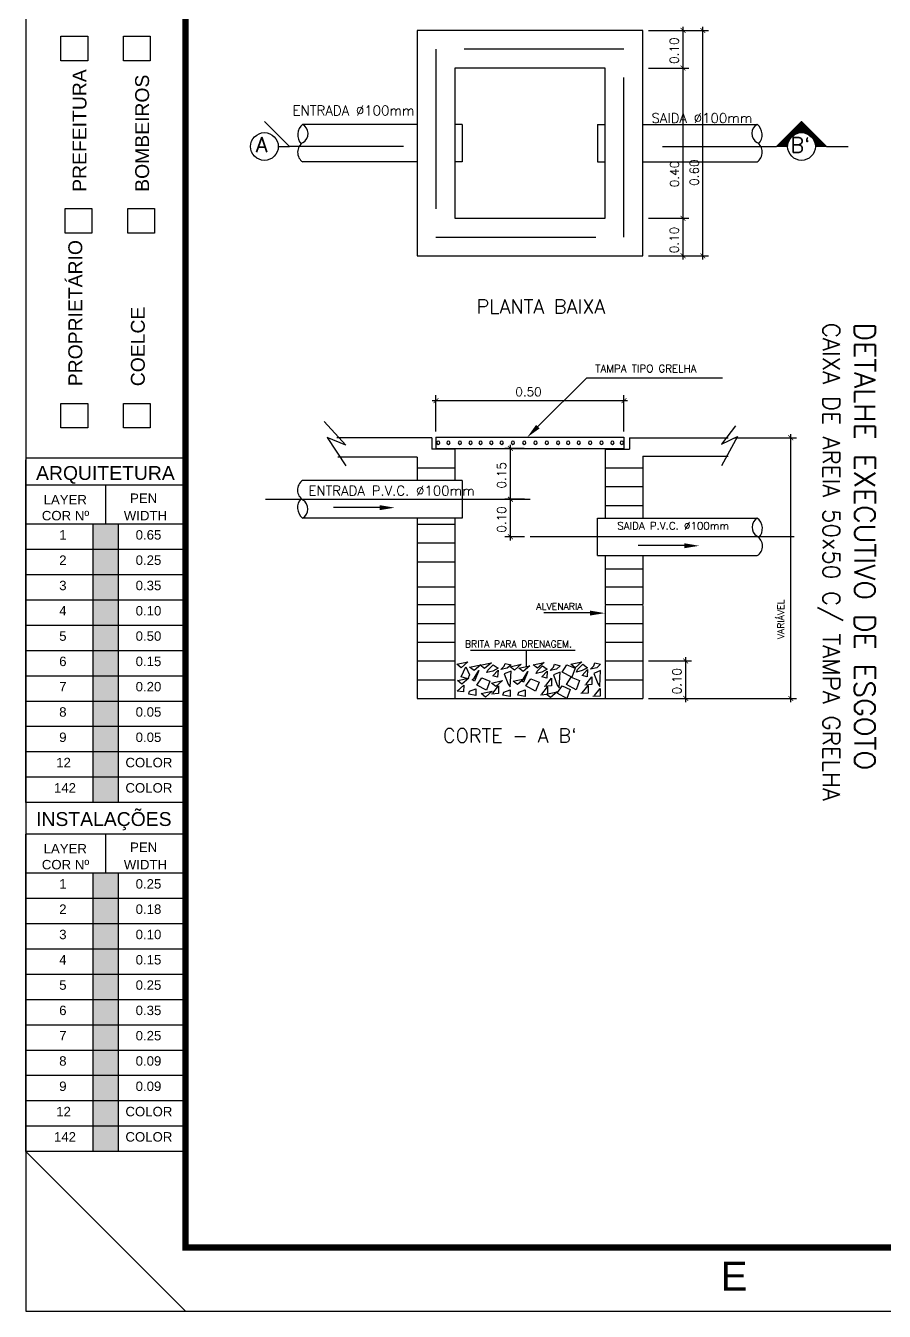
# Model space of a CAD drawing. Header units: millimetres. Extents: x 3923 to 4007, y 744 to 982.
# Drawn here: x 3923.03 to 3936.46, y 743.99 to 764.11 of the extents above; entities that cross this region are included whole.
import ezdxf
from ezdxf.enums import TextEntityAlignment as Align

# ---------------------------------------------------------------- set-up
doc = ezdxf.new("R2010")
doc.units = ezdxf.units.MM
doc.header["$LTSCALE"] = 20
doc.linetypes.add('CENTER2', pattern=[28.575, 19.05, -3.175, 3.175, -3.175])
doc.linetypes.add('HIDDEN', pattern=[0.375, 0.25, -0.125])
for name, color, linetype in [('A-LAYOUT', 7, 'Continuous'), ('DETALLHES_CAIXAS', 6, 'Continuous'), ("PRANCHA - PROJETU'S", 7, 'Continuous'), ('TXT_1', 2, 'Continuous'), ('TXT_2', 6, 'Continuous')]:
    doc.layers.add(name, color=color, linetype=linetype)
doc.styles.add('ADITIVOCAD', font='ROMANS.shx')
doc.styles.add('ARIAL', font='arial.ttf', dxfattribs={"height": 2})
doc.styles.add('ROMANS', font='romans__.ttf', dxfattribs={"height": 0.1})

# ---------------------------------------------------------------- blocks, each defined once
blk = doc.blocks.new('ADFSGASDFG')
at = {"layer": "PRANCHA - PROJETU'S"}
h = blk.add_hatch(color=1, dxfattribs=at)
h.set_gradient(color1=(255, 0, 0), color2=(255, 0, 0), tint=1)
h.paths.add_polyline_path([(278.03, 60.265), (277.634, 60.265), (277.634, 59.869), (278.03, 59.869)])
h = blk.add_hatch(color=1, dxfattribs=at)
h.set_gradient(color1=(255, 255, 0), color2=(255, 255, 0), tint=1)
h.paths.add_polyline_path([(278.03, 59.473), (278.03, 59.869), (277.634, 59.869), (277.634, 59.473)])
h = blk.add_hatch(color=1, dxfattribs=at)
h.set_gradient(color1=(0, 255, 0), color2=(0, 255, 0), tint=1)
h.paths.add_polyline_path([(278.03, 59.473), (277.634, 59.473), (277.634, 59.077), (278.03, 59.077)])
h = blk.add_hatch(color=1, dxfattribs=at)
h.set_gradient(color1=(0, 255, 255), color2=(0, 255, 255), tint=1)
h.paths.add_polyline_path([(278.03, 59.077), (277.634, 59.077), (277.634, 58.681), (278.03, 58.681)])
h = blk.add_hatch(color=1, dxfattribs=at)
h.set_gradient(color1=(0, 0, 255), color2=(0, 0, 255), tint=1)
h.paths.add_polyline_path([(278.03, 58.681), (277.634, 58.681), (277.634, 58.285), (278.03, 58.285)])
h = blk.add_hatch(color=1, dxfattribs=at)
h.set_gradient(color1=(255, 0, 255), color2=(255, 0, 255), tint=1)
h.paths.add_polyline_path([(278.03, 58.285), (277.634, 58.285), (277.634, 57.889), (278.03, 57.889)])
h = blk.add_hatch(color=1, dxfattribs=at)
h.set_gradient(color1=(255, 255, 255), tint=1)
h.paths.add_polyline_path([(278.03, 57.889), (277.634, 57.889), (277.634, 57.493), (278.03, 57.493)])
h = blk.add_hatch(color=1, dxfattribs=at)
h.set_gradient(color1=(128, 128, 128), color2=(128, 128, 128), tint=1)
h.paths.add_polyline_path([(278.03, 57.493), (277.634, 57.493), (277.634, 57.097), (278.03, 57.097)])
h = blk.add_hatch(color=1, dxfattribs=at)
h.set_gradient(color1=(192, 192, 192), color2=(192, 192, 192), tint=1)
h.paths.add_polyline_path([(278.03, 57.097), (277.634, 57.097), (277.634, 56.701), (278.03, 56.701)])
h = blk.add_hatch(color=1, dxfattribs=at)
h.set_gradient(color1=(204, 0, 0), color2=(204, 0, 0), tint=1)
h.paths.add_polyline_path([(278.03, 56.305), (278.03, 56.701), (277.634, 56.701), (277.634, 56.305)])
h = blk.add_hatch(color=1, dxfattribs=at)
h.set_gradient(color1=(0, 153, 204), color2=(0, 153, 204), tint=1)
h.paths.add_polyline_path([(278.03, 56.305), (277.634, 56.305), (277.634, 55.909), (278.03, 55.909)])
h = blk.add_hatch(color=1, dxfattribs=at)
h.set_gradient(color1=(255, 0, 0), color2=(255, 0, 0), tint=1)
h.paths.add_polyline_path([(278.03, 54.802), (277.634, 54.802), (277.634, 54.406), (278.03, 54.406)])
h = blk.add_hatch(color=1, dxfattribs=at)
h.set_gradient(color1=(255, 255, 0), color2=(255, 255, 0), tint=1)
h.paths.add_polyline_path([(278.03, 54.01), (278.03, 54.406), (277.634, 54.406), (277.634, 54.01)])
h = blk.add_hatch(color=1, dxfattribs=at)
h.set_gradient(color1=(0, 255, 0), color2=(0, 255, 0), tint=1)
h.paths.add_polyline_path([(278.03, 54.01), (277.634, 54.01), (277.634, 53.614), (278.03, 53.614)])
h = blk.add_hatch(color=1, dxfattribs=at)
h.set_gradient(color1=(0, 255, 255), color2=(0, 255, 255), tint=1)
h.paths.add_polyline_path([(278.03, 53.614), (277.634, 53.614), (277.634, 53.218), (278.03, 53.218)])
h = blk.add_hatch(color=1, dxfattribs=at)
h.set_gradient(color1=(0, 0, 255), color2=(0, 0, 255), tint=1)
h.paths.add_polyline_path([(278.03, 53.218), (277.634, 53.218), (277.634, 52.822), (278.03, 52.822)])
h = blk.add_hatch(color=1, dxfattribs=at)
h.set_gradient(color1=(255, 0, 255), color2=(255, 0, 255), tint=1)
h.paths.add_polyline_path([(278.03, 52.822), (277.634, 52.822), (277.634, 52.426), (278.03, 52.426)])
h = blk.add_hatch(color=1, dxfattribs=at)
h.set_gradient(color1=(255, 255, 255), tint=1)
h.paths.add_polyline_path([(278.03, 52.426), (277.634, 52.426), (277.634, 52.03), (278.03, 52.03)])
h = blk.add_hatch(color=1, dxfattribs=at)
h.set_gradient(color1=(128, 128, 128), color2=(128, 128, 128), tint=1)
h.paths.add_polyline_path([(278.03, 52.03), (277.634, 52.03), (277.634, 51.634), (278.03, 51.634)])
h = blk.add_hatch(color=1, dxfattribs=at)
h.set_gradient(color1=(192, 192, 192), color2=(192, 192, 192), tint=1)
h.paths.add_polyline_path([(278.03, 51.634), (277.634, 51.634), (277.634, 51.238), (278.03, 51.238)])
h = blk.add_hatch(color=1, dxfattribs=at)
h.set_gradient(color1=(204, 0, 0), color2=(204, 0, 0), tint=1)
h.paths.add_polyline_path([(278.03, 50.842), (278.03, 51.238), (277.634, 51.238), (277.634, 50.842)])
h = blk.add_hatch(color=1, dxfattribs=at)
h.set_gradient(color1=(0, 153, 204), color2=(0, 153, 204), tint=1)
h.paths.add_polyline_path([(278.03, 50.842), (277.634, 50.842), (277.634, 50.446), (278.03, 50.446)])
at = {"layer": "PRANCHA - PROJETU'S", "color": 1}
for p, q in [((276.578, 107.346), (276.578, 47.946)), ((279.078, 47.946), (276.578, 50.446)), ((276.578, 47.946), (360.678, 47.946))]:
    blk.add_line(p, q, dxfattribs=at)
at = {"layer": "PRANCHA - PROJETU'S"}
for p, q in [((279.086, 61.299), (276.578, 61.299)), ((276.578, 55.909), (276.578, 61.272)), ((279.086, 60.876), (276.578, 60.876)), ((279.086, 60.876), (276.578, 60.876)), ((277.832, 60.265), (277.832, 60.876)), ((279.086, 60.876), (279.086, 55.909)), ((279.086, 60.265), (276.578, 60.265)), ((277.634, 55.909), (277.634, 60.265)), ((278.03, 55.909), (278.03, 60.265)), ((279.086, 59.869), (276.578, 59.869)), ((279.086, 59.473), (276.578, 59.473)), ((279.086, 59.077), (276.578, 59.077)), ((279.086, 58.681), (276.578, 58.681)), ((279.086, 58.285), (276.578, 58.285)), ((279.086, 57.889), (276.578, 57.889)), ((279.086, 57.493), (276.578, 57.493)), ((279.086, 57.097), (276.578, 57.097)), ((279.086, 56.701), (276.578, 56.701)), ((279.086, 56.305), (276.578, 56.305)), ((279.086, 55.909), (276.578, 55.909)), ((279.086, 55.413), (276.578, 55.413)), ((276.578, 50.446), (276.578, 55.413)), ((277.832, 54.802), (277.832, 55.413)), ((279.086, 55.413), (279.086, 50.446)), ((279.086, 54.802), (276.578, 54.802)), ((277.634, 50.446), (277.634, 54.802)), ((278.03, 50.446), (278.03, 54.802)), ((279.086, 54.406), (276.578, 54.406)), ((279.086, 54.01), (276.578, 54.01)), ((279.086, 53.614), (276.578, 53.614)), ((279.086, 53.218), (276.578, 53.218)), ((279.086, 52.822), (276.578, 52.822)), ((279.086, 52.426), (276.578, 52.426)), ((279.086, 52.03), (276.578, 52.03)), ((279.086, 51.634), (276.578, 51.634)), ((279.086, 51.238), (276.578, 51.238)), ((279.086, 50.842), (276.578, 50.842)), ((279.086, 50.446), (276.578, 50.446))]:
    blk.add_line(p, q, dxfattribs=at)
at = {"layer": "PRANCHA - PROJETU'S", "color": 4, "const_width": 0.1}
blk.add_lwpolyline([(279.078, 106.346), (359.678, 106.346), (359.678, 48.946), (279.078, 48.946)], close=True, dxfattribs=at)
at = {"layer": "PRANCHA - PROJETU'S"}
for points in [[(277.13, 67.904), (277.548, 67.904), (277.548, 67.518), (277.13, 67.518)], [(278.109, 67.904), (278.526, 67.904), (278.526, 67.518), (278.109, 67.518)], [(277.197, 65.206), (277.615, 65.206), (277.615, 64.821), (277.197, 64.821)], [(278.176, 65.206), (278.594, 65.206), (278.594, 64.821), (278.176, 64.821)], [(277.13, 62.158), (277.548, 62.158), (277.548, 61.773), (277.13, 61.773)], [(278.109, 62.158), (278.526, 62.158), (278.526, 61.773), (278.109, 61.773)]]:
    blk.add_lwpolyline(points, close=True, dxfattribs=at)
at = {"layer": "PRANCHA - PROJETU'S", "color": 2, "style": 'ARIAL'}
for s, height, p in [('PREFEITURA', 0.2168, (277.312, 65.469)), ('BOMBEIROS', 0.2168, (278.291, 65.469)), ('PROPRIETÁRIO', 0.21676, (277.245, 62.426)), ('COELCE', 0.2168, (278.224, 62.426))]:
    blk.add_text(s, height=height, rotation=90, dxfattribs=at).set_placement(p, align=Align.TOP_LEFT)
for s, p in [('ARQUITETURA', (276.74, 61.176)), ('INSTALAÇÕES', (276.74, 55.759))]:
    blk.add_text(s, height=0.21676, dxfattribs=at).set_placement(p, align=Align.TOP_LEFT)
at = {"layer": "PRANCHA - PROJETU'S", "style": 'ARIAL'}
for s, height, p in [('LAYER', 0.1479, (276.858, 60.724)), ('PEN', 0.1479, (278.211, 60.747)), ('COR Nº', 0.1479, (276.83, 60.474)), ('WIDTH', 0.1479, (278.113, 60.474)), ('1', 0.148, (277.102, 60.173)), ('0.65', 0.1479, (278.298, 60.173)), ('2', 0.148, (277.102, 59.777)), ('0.25', 0.1479, (278.298, 59.777)), ('3', 0.148, (277.102, 59.381)), ('0.35', 0.1479, (278.298, 59.381)), ('4', 0.148, (277.102, 58.985)), ('0.10', 0.1479, (278.298, 58.985)), ('5', 0.148, (277.102, 58.589)), ('0.50', 0.1479, (278.298, 58.589)), ('6', 0.148, (277.102, 58.193)), ('0.15', 0.1479, (278.298, 58.193)), ('7', 0.148, (277.102, 57.797)), ('0.20', 0.1479, (278.298, 57.797)), ('8', 0.148, (277.102, 57.401)), ('0.05', 0.1479, (278.298, 57.401)), ('9', 0.148, (277.102, 57.005)), ('0.05', 0.1479, (278.298, 57.005)), ('12', 0.1479, (277.055, 56.609)), ('COLOR', 0.1479, (278.138, 56.609)), ('142', 0.1479, (277.02, 56.213)), ('COLOR', 0.1479, (278.138, 56.213)), ('LAYER', 0.1479, (276.858, 55.261)), ('PEN', 0.1479, (278.211, 55.284)), ('COR Nº', 0.1479, (276.83, 55.011)), ('WIDTH', 0.1479, (278.113, 55.011)), ('1', 0.148, (277.102, 54.71)), ('0.25', 0.1479, (278.298, 54.71)), ('2', 0.148, (277.102, 54.314)), ('0.18', 0.1479, (278.298, 54.314)), ('3', 0.148, (277.102, 53.918)), ('0.10', 0.1479, (278.298, 53.918)), ('4', 0.148, (277.102, 53.522)), ('0.15', 0.1479, (278.298, 53.522)), ('5', 0.148, (277.102, 53.126)), ('0.25', 0.1479, (278.298, 53.126)), ('6', 0.148, (277.102, 52.73)), ('0.35', 0.1479, (278.298, 52.73)), ('7', 0.148, (277.102, 52.334)), ('0.25', 0.1479, (278.298, 52.334)), ('8', 0.148, (277.102, 51.938)), ('0.09', 0.1479, (278.298, 51.938)), ('9', 0.148, (277.102, 51.542)), ('0.09', 0.1479, (278.298, 51.542)), ('12', 0.1479, (277.055, 51.146)), ('COLOR', 0.1479, (278.138, 51.146)), ('142', 0.1479, (277.02, 50.75)), ('COLOR', 0.1479, (278.138, 50.75))]:
    blk.add_text(s, height=height, dxfattribs=at).set_placement(p, align=Align.TOP_LEFT)
at = {"layer": "PRANCHA - PROJETU'S", "color": 50, "linetype": 'Continuous', "style": 'ARIAL'}
blk.add_text('E', height=0.45, dxfattribs=at).set_placement((287.661, 48.496), align=Align.MIDDLE)
blk = doc.blocks.new('*X858')
at = {"color": 0}
for p, q in [((101.59, 65.457), (101.923, 65.79)), ((101.608, 65.457), (101.932, 65.781)), ((101.626, 65.457), (101.941, 65.772)), ((101.643, 65.457), (101.95, 65.763)), ((101.661, 65.457), (101.958, 65.755)), ((101.878, 65.636), (101.822, 65.692)), ((101.892, 65.639), (101.831, 65.701)), ((101.908, 65.641), (101.84, 65.709)), ((101.847, 65.626), (101.967, 65.746)), ((101.925, 65.641), (101.848, 65.718)), ((101.944, 65.64), (101.857, 65.727)), ((101.966, 65.636), (101.866, 65.736)), ((101.874, 65.635), (101.976, 65.737)), ((101.993, 65.627), (101.875, 65.745)), ((102.035, 65.602), (101.884, 65.754)), ((102.198, 65.457), (101.893, 65.762)), ((101.897, 65.64), (101.985, 65.728)), ((102.216, 65.457), (101.901, 65.771)), ((102.233, 65.457), (101.91, 65.78)), ((101.916, 65.641), (101.994, 65.719)), ((102.251, 65.457), (101.919, 65.789)), ((101.933, 65.641), (102.003, 65.71)), ((101.949, 65.639), (102.011, 65.702)), ((101.964, 65.636), (102.02, 65.693)), ((101.721, 65.457), (101.654, 65.524)), ((101.737, 65.458), (101.663, 65.533)), ((101.738, 65.475), (101.672, 65.541)), ((101.679, 65.457), (101.753, 65.531)), ((101.74, 65.49), (101.68, 65.55)), ((101.744, 65.505), (101.689, 65.559)), ((101.748, 65.518), (101.698, 65.568)), ((101.753, 65.531), (101.707, 65.577)), ((101.759, 65.543), (101.716, 65.586)), ((101.765, 65.554), (101.725, 65.594)), ((101.772, 65.565), (101.733, 65.603)), ((101.78, 65.575), (101.742, 65.612)), ((101.788, 65.584), (101.751, 65.621)), ((101.797, 65.593), (101.76, 65.63)), ((101.807, 65.601), (101.769, 65.639)), ((101.817, 65.609), (101.778, 65.648)), ((101.827, 65.615), (101.787, 65.656)), ((101.839, 65.622), (101.795, 65.665)), ((101.851, 65.627), (101.804, 65.674)), ((101.864, 65.632), (101.813, 65.683)), ((101.978, 65.633), (102.029, 65.684)), ((101.991, 65.628), (102.038, 65.675)), ((102.003, 65.622), (102.047, 65.666)), ((102.015, 65.616), (102.056, 65.657)), ((102.025, 65.609), (102.065, 65.649)), ((102.036, 65.602), (102.073, 65.64)), ((102.045, 65.594), (102.082, 65.631)), ((102.054, 65.585), (102.091, 65.622)), ((102.062, 65.576), (102.1, 65.613)), ((102.18, 65.457), (102.067, 65.571)), ((102.07, 65.566), (102.109, 65.604)), ((102.077, 65.555), (102.118, 65.595)), ((102.084, 65.544), (102.126, 65.587)), ((102.09, 65.532), (102.135, 65.578)), ((102.163, 65.457), (102.092, 65.528)), ((102.095, 65.52), (102.144, 65.569)), ((102.099, 65.506), (102.153, 65.56)), ((102.102, 65.492), (102.162, 65.551)), ((102.105, 65.477), (102.171, 65.542)), ((102.106, 65.46), (102.179, 65.534)), ((102.121, 65.457), (102.188, 65.525)), ((101.597, 65.457), (101.592, 65.462)), ((101.615, 65.457), (101.601, 65.471)), ((101.632, 65.457), (101.61, 65.48)), ((101.65, 65.457), (101.619, 65.488)), ((101.668, 65.457), (101.627, 65.497)), ((101.685, 65.457), (101.636, 65.506)), ((101.703, 65.457), (101.645, 65.515)), ((101.696, 65.457), (101.744, 65.504)), ((101.714, 65.457), (101.739, 65.482)), ((101.732, 65.457), (101.737, 65.463)), ((102.145, 65.457), (102.1, 65.502)), ((102.127, 65.457), (102.104, 65.48)), ((102.109, 65.457), (102.106, 65.461)), ((102.138, 65.457), (102.197, 65.516)), ((102.156, 65.457), (102.206, 65.507)), ((102.174, 65.457), (102.215, 65.498)), ((102.191, 65.457), (102.224, 65.489)), ((102.209, 65.457), (102.232, 65.481)), ((102.227, 65.457), (102.241, 65.472)), ((102.244, 65.457), (102.25, 65.463))]:
    blk.add_line(p, q, dxfattribs=at)

msp = doc.modelspace()

# ---------------------------------------------------------------- linework, layer by layer
at = {"layer": 'A-LAYOUT', "linetype": 'ByBlock'}
for p, q in [((3933.313, 763.388), (3933.313, 764.094)), ((3933.623, 760.448), (3933.623, 764.094)), ((3932.771, 764.035), (3933.711, 764.035)), ((3932.771, 764.035), (3933.402, 764.035)), ((3933.313, 761.036), (3933.313, 763.506)), ((3932.771, 763.447), (3933.402, 763.447)), ((3932.771, 763.447), (3933.402, 763.447)), ((3932.771, 761.095), (3933.402, 761.095)), ((3932.771, 761.095), (3933.402, 761.095)), ((3933.313, 760.448), (3933.313, 761.153)), ((3932.771, 760.506), (3933.711, 760.506)), ((3932.771, 760.506), (3933.402, 760.506)), ((3929.448, 757.757), (3929.448, 758.328)), ((3932.389, 757.757), (3932.389, 758.328)), ((3929.389, 758.24), (3932.447, 758.24)), ((3934.108, 757.659), (3935.087, 757.659)), ((3934.998, 753.519), (3934.998, 757.717)), ((3930.83, 757.493), (3930.524, 757.493)), ((3930.613, 756.638), (3930.613, 757.551)), ((3930.833, 756.697), (3930.524, 756.697)), ((3930.833, 756.697), (3930.524, 756.697)), ((3930.613, 756.05), (3930.613, 756.755)), ((3930.833, 756.108), (3930.524, 756.108)), ((3933.355, 753.519), (3933.355, 754.224)), ((3932.771, 754.166), (3933.444, 754.166)), ((3932.771, 753.577), (3935.087, 753.577)), ((3932.771, 753.577), (3933.444, 753.577))]:
    msp.add_line(p, q, dxfattribs=at)
at = {"layer": 'A-LAYOUT', "linetype": 'HIDDEN', "ltscale": 0.5}
for p, q in [((3932.389, 763.741), (3929.448, 763.741)), ((3929.448, 763.741), (3929.448, 760.8)), ((3932.389, 760.8), (3932.389, 763.741)), ((3929.448, 760.8), (3932.389, 760.8))]:
    msp.add_line(p, q, dxfattribs=at)
at = {"layer": 'A-LAYOUT'}
for p, q in [((3929.154, 762.565), (3927.364, 762.565)), ((3929.859, 762.565), (3929.742, 762.565)), ((3929.859, 762.565), (3929.859, 761.977)), ((3931.977, 762.565), (3931.977, 761.977)), ((3931.977, 762.565), (3932.094, 762.565)), ((3932.683, 762.565), (3934.472, 762.565)), ((3929.154, 761.977), (3927.364, 761.977)), ((3929.859, 761.977), (3929.742, 761.977)), ((3931.977, 761.977), (3932.094, 761.977)), ((3932.683, 761.977), (3934.472, 761.977)), ((3931.041, 757.833), (3931.806, 758.597)), ((3931.806, 758.597), (3933.93, 758.597)), ((3927.696, 757.916), (3928.036, 757.543)), ((3934.134, 757.848), (3933.913, 757.56)), ((3927.747, 757.662), (3928.036, 757.221)), ((3928.036, 757.543), (3927.747, 757.662)), ((3929.448, 757.669), (3932.389, 757.669)), ((3929.448, 757.669), (3929.448, 757.493)), ((3932.389, 757.669), (3932.389, 757.493)), ((3934.168, 757.679), (3933.913, 757.221)), ((3933.913, 757.56), (3934.168, 757.679)), ((3929.448, 757.493), (3932.389, 757.493)), ((3929.859, 756.991), (3927.362, 756.991)), ((3929.859, 756.991), (3929.859, 756.402)), ((3928.567, 756.565), (3927.846, 756.566)), ((3929.859, 756.402), (3927.362, 756.402)), ((3931.977, 756.402), (3934.475, 756.402)), ((3931.977, 755.814), (3931.977, 756.402)), ((3933.331, 755.973), (3932.611, 755.971)), ((3931.977, 755.814), (3934.475, 755.814)), ((3931.856, 754.919), (3931.136, 754.917)), ((3929.987, 754.332), (3931.627, 754.332)), ((3930.86, 754.332), (3930.86, 754.084)), ((3929.772, 754.113), (3929.945, 754.15)), ((3929.84, 754.06), (3929.772, 754.113)), ((3929.945, 754.15), (3929.84, 754.06)), ((3929.84, 753.917), (3929.915, 754.075)), ((3929.915, 754.075), (3929.975, 753.947)), ((3929.975, 754.068), (3930.148, 754.105)), ((3930.043, 754.015), (3929.975, 754.068)), ((3930.148, 754.105), (3930.043, 754.015)), ((3930.141, 754.098), (3930.314, 754.135)), ((3930.209, 754.045), (3930.141, 754.098)), ((3930.314, 754.135), (3930.209, 754.045)), ((3930.246, 753.985), (3930.261, 754.022)), ((3930.261, 754.022), (3930.344, 754.105)), ((3930.42, 754.053), (3930.337, 754.007)), ((3930.337, 753.932), (3930.42, 754.022)), ((3930.344, 754.105), (3930.42, 754.053)), ((3930.42, 754.022), (3930.412, 753.91)), ((3930.465, 754.03), (3930.517, 754.083)), ((3930.563, 754.053), (3930.465, 754.03)), ((3930.517, 754.083), (3930.533, 754.128)), ((3930.533, 754.128), (3930.623, 754.105)), ((3930.623, 754.105), (3930.563, 754.053)), ((3930.608, 754.075), (3930.781, 754.113)), ((3930.676, 754.022), (3930.608, 754.075)), ((3930.781, 754.113), (3930.676, 754.022)), ((3930.743, 754.053), (3930.917, 754.09)), ((3930.811, 754), (3930.743, 754.053)), ((3930.917, 754.09), (3930.811, 754)), ((3930.969, 754.105), (3931.143, 754.143)), ((3931.037, 754.053), (3930.969, 754.105)), ((3931.03, 754.007), (3931.112, 754.09)), ((3931.143, 754.143), (3931.037, 754.053)), ((3931.188, 754.037), (3931.105, 753.992)), ((3931.112, 754.09), (3931.188, 754.037)), ((3931.233, 754.015), (3931.286, 754.068)), ((3931.331, 754.037), (3931.233, 754.015)), ((3931.286, 754.068), (3931.301, 754.113)), ((3931.301, 754.113), (3931.391, 754.09)), ((3931.391, 754.09), (3931.331, 754.037)), ((3931.421, 753.992), (3931.496, 754.105)), ((3931.496, 754.105), (3931.625, 754.053)), ((3931.557, 754.113), (3931.73, 754.15)), ((3931.625, 754.06), (3931.557, 754.113)), ((3931.625, 754.053), (3931.572, 753.91)), ((3931.73, 754.15), (3931.625, 754.06)), ((3931.647, 753.992), (3931.662, 754.03)), ((3931.662, 754.03), (3931.745, 754.113)), ((3931.82, 754.06), (3931.737, 754.015)), ((3931.737, 753.94), (3931.82, 754.03)), ((3931.745, 754.113), (3931.82, 754.06)), ((3931.82, 754.03), (3931.813, 753.917)), ((3931.865, 754.037), (3931.918, 754.09)), ((3931.963, 754.06), (3931.865, 754.037)), ((3931.918, 754.09), (3931.933, 754.135)), ((3931.933, 754.135), (3932.024, 754.113)), ((3932.024, 754.113), (3931.963, 754.06)), ((3929.787, 753.857), (3929.96, 753.894)), ((3929.855, 753.804), (3929.787, 753.857)), ((3929.945, 753.887), (3929.84, 753.917)), ((3929.96, 753.894), (3929.855, 753.804)), ((3929.975, 753.947), (3929.945, 753.887)), ((3930.013, 753.872), (3930.043, 753.894)), ((3930.051, 753.849), (3930.013, 753.872)), ((3930.043, 753.894), (3930.118, 754.015)), ((3930.118, 754.015), (3930.051, 753.849)), ((3930.088, 753.789), (3930.164, 753.902)), ((3930.164, 753.902), (3930.292, 753.849)), ((3930.292, 753.849), (3930.239, 753.706)), ((3930.337, 754.007), (3930.246, 753.985)), ((3930.314, 753.819), (3930.487, 753.857)), ((3930.382, 753.767), (3930.314, 753.819)), ((3930.412, 753.91), (3930.337, 753.932)), ((3930.487, 753.857), (3930.382, 753.767)), ((3930.623, 754.007), (3930.517, 753.962)), ((3930.517, 753.962), (3930.578, 753.804)), ((3930.608, 753.759), (3930.623, 754.007)), ((3930.653, 753.849), (3930.826, 753.887)), ((3930.721, 753.797), (3930.653, 753.849)), ((3930.826, 753.887), (3930.721, 753.797)), ((3930.781, 753.857), (3930.811, 753.879)), ((3930.819, 753.834), (3930.781, 753.857)), ((3930.811, 753.879), (3930.886, 754)), ((3930.886, 754), (3930.819, 753.834)), ((3930.856, 753.774), (3930.932, 753.887)), ((3930.932, 753.887), (3931.06, 753.834)), ((3931.06, 753.834), (3931.007, 753.691)), ((3931.015, 753.97), (3931.03, 754.007)), ((3931.105, 753.992), (3931.015, 753.97)), ((3931.105, 753.917), (3931.188, 754.007)), ((3931.18, 753.894), (3931.105, 753.917)), ((3931.165, 753.782), (3931.255, 753.894)), ((3931.188, 754.007), (3931.18, 753.894)), ((3931.255, 753.894), (3931.255, 753.774)), ((3931.391, 753.992), (3931.286, 753.947)), ((3931.286, 753.947), (3931.346, 753.789)), ((3931.376, 753.744), (3931.391, 753.992)), ((3931.572, 753.91), (3931.421, 753.992)), ((3931.489, 753.797), (3931.564, 753.91)), ((3931.564, 753.91), (3931.692, 753.857)), ((3931.692, 753.857), (3931.64, 753.714)), ((3931.737, 754.015), (3931.647, 753.992)), ((3931.813, 753.917), (3931.737, 753.94)), ((3931.798, 753.804), (3931.888, 753.917)), ((3931.888, 753.917), (3931.888, 753.797)), ((3932.024, 754.015), (3931.918, 753.97)), ((3931.918, 753.97), (3931.978, 753.812)), ((3932.009, 753.767), (3932.024, 754.015)), ((3929.779, 753.691), (3929.885, 753.789)), ((3929.877, 753.684), (3929.779, 753.691)), ((3929.885, 753.789), (3929.877, 753.684)), ((3929.96, 753.646), (3929.975, 753.691)), ((3930.073, 753.624), (3929.96, 753.646)), ((3929.975, 753.691), (3930.073, 753.729)), ((3930.073, 753.729), (3930.073, 753.624)), ((3930.239, 753.706), (3930.088, 753.789)), ((3930.156, 753.654), (3930.329, 753.691)), ((3930.224, 753.601), (3930.156, 753.654)), ((3930.329, 753.691), (3930.224, 753.601)), ((3930.427, 753.654), (3930.314, 753.646)), ((3930.337, 753.661), (3930.427, 753.774)), ((3930.427, 753.774), (3930.427, 753.654)), ((3930.495, 753.631), (3930.51, 753.676)), ((3930.608, 753.608), (3930.495, 753.631)), ((3930.51, 753.676), (3930.608, 753.714)), ((3930.578, 753.804), (3930.608, 753.759)), ((3930.608, 753.714), (3930.608, 753.608)), ((3930.728, 753.631), (3930.743, 753.676)), ((3930.841, 753.608), (3930.728, 753.631)), ((3930.743, 753.676), (3930.841, 753.714)), ((3930.841, 753.714), (3930.841, 753.608)), ((3931.007, 753.691), (3930.856, 753.774)), ((3931.195, 753.639), (3931.082, 753.631)), ((3931.105, 753.646), (3931.195, 753.759)), ((3931.255, 753.774), (3931.143, 753.767)), ((3931.173, 753.646), (3931.346, 753.684)), ((3931.24, 753.593), (3931.173, 753.646)), ((3931.195, 753.759), (3931.195, 753.639)), ((3931.346, 753.684), (3931.24, 753.593)), ((3931.346, 753.789), (3931.376, 753.744)), ((3931.346, 753.661), (3931.421, 753.774)), ((3931.496, 753.578), (3931.346, 753.661)), ((3931.421, 753.774), (3931.549, 753.721)), ((3931.64, 753.714), (3931.489, 753.797)), ((3931.549, 753.721), (3931.496, 753.578)), ((3931.828, 753.661), (3931.715, 753.654)), ((3931.737, 753.669), (3931.828, 753.782)), ((3931.888, 753.797), (3931.775, 753.789)), ((3931.828, 753.782), (3931.828, 753.661)), ((3932.016, 753.616), (3931.903, 753.608)), ((3931.926, 753.624), (3932.016, 753.736)), ((3931.978, 753.812), (3932.009, 753.767)), ((3932.016, 753.736), (3932.016, 753.616)), ((3929.742, 753.577), (3932.094, 753.577))]:
    msp.add_line(p, q, dxfattribs=at)
at = {"layer": 'A-LAYOUT', "linetype": 'CENTER2'}
for p, q in [((3926.783, 756.697), (3930.922, 756.697)), ((3935.053, 756.108), (3930.922, 756.108))]:
    msp.add_line(p, q, dxfattribs=at)
at = {"layer": 'A-LAYOUT', "linetype": 'ByBlock', "const_width": 0.0115}
for points in [[(3933.352, 763.997), (3933.275, 764.074)], [(3933.661, 763.997), (3933.585, 764.074)], [(3933.275, 763.486), (3933.352, 763.409)], [(3933.352, 763.409), (3933.275, 763.486)], [(3933.352, 761.056), (3933.275, 761.133)], [(3933.275, 761.133), (3933.352, 761.056)], [(3933.275, 760.545), (3933.352, 760.468)], [(3933.585, 760.545), (3933.661, 760.468)], [(3929.486, 758.278), (3929.409, 758.202)], [(3932.35, 758.202), (3932.427, 758.278)], [(3935.037, 757.62), (3934.96, 757.697)], [(3930.651, 757.454), (3930.574, 757.531)], [(3930.574, 756.735), (3930.651, 756.658)], [(3930.651, 756.658), (3930.574, 756.735)], [(3930.574, 756.147), (3930.651, 756.07)], [(3933.394, 754.127), (3933.317, 754.204)], [(3933.317, 753.616), (3933.394, 753.539)], [(3934.96, 753.616), (3935.037, 753.539)]]:
    msp.add_lwpolyline(points, dxfattribs=at)
at = {"layer": 'A-LAYOUT'}
for centre, radius, start, end in [((3927.493, 762.401), 0.209, 128.1461, 222.7189), ((3927.28, 762.422), 0.166, 302.166, 59.5336), ((3934.556, 762.422), 0.166, 120.4664, 237.834), ((3934.343, 762.401), 0.209, 317.2811, 51.8539), ((3927.465, 762.128), 0.182, 122.166, 236.2528), ((3934.371, 762.128), 0.182, 303.7472, 57.834), ((3929.484, 757.581), 0.0265, 0, 180), ((3929.484, 757.581), 0.0265, 180, 0), ((3929.643, 757.581), 0.0265, 0, 180), ((3929.643, 757.581), 0.0265, 180, 0), ((3929.823, 757.581), 0.0265, 0, 180), ((3929.823, 757.581), 0.0265, 180, 0), ((3929.989, 757.581), 0.0265, 0, 180), ((3929.989, 757.581), 0.0265, 180, 0), ((3930.146, 757.581), 0.0265, 0, 180), ((3930.146, 757.581), 0.0265, 180, 0), ((3930.314, 757.581), 0.0265, 0, 180), ((3930.314, 757.581), 0.0265, 180, 0), ((3930.476, 757.581), 0.0265, 0, 180), ((3930.476, 757.581), 0.0265, 180, 0), ((3930.652, 757.581), 0.0265, 0, 180), ((3930.652, 757.581), 0.0265, 180, 0), ((3930.829, 757.581), 0.0265, 0, 180), ((3930.829, 757.581), 0.0265, 180, 0), ((3931.005, 757.581), 0.0265, 0, 180), ((3931.005, 757.581), 0.0265, 180, 0), ((3931.182, 757.581), 0.0265, 0, 180), ((3931.182, 757.581), 0.0265, 180, 0), ((3931.358, 757.581), 0.0265, 0, 180), ((3931.358, 757.581), 0.0265, 180, 0), ((3931.516, 757.581), 0.0265, 0, 180), ((3931.516, 757.581), 0.0265, 180, 0), ((3931.682, 757.581), 0.0265, 0, 180), ((3931.682, 757.581), 0.0265, 180, 0), ((3931.86, 757.581), 0.0265, 0, 180), ((3931.86, 757.581), 0.0265, 180, 0), ((3932.038, 757.581), 0.0265, 0, 180), ((3932.038, 757.581), 0.0265, 180, 0), ((3932.209, 757.581), 0.0265, 0, 180), ((3932.209, 757.581), 0.0265, 180, 0), ((3932.356, 757.581), 0.0265, 0, 180), ((3932.356, 757.581), 0.0265, 180, 0), ((3927.463, 756.84), 0.182, 123.7472, 237.834), ((3927.491, 756.567), 0.209, 137.2811, 231.8539), ((3927.278, 756.545), 0.166, 300.4664, 57.834), ((3934.559, 756.259), 0.166, 120.4664, 237.834), ((3934.346, 756.238), 0.209, 317.2811, 51.8539), ((3934.374, 755.965), 0.182, 303.7472, 57.834)]:
    msp.add_arc(centre, radius, start, end, dxfattribs=at)
for points in [[(3931.069, 757.805), (3931.014, 757.861), (3930.875, 757.667)], [(3928.567, 756.604), (3928.567, 756.526), (3928.802, 756.565)], [(3933.331, 756.008), (3933.331, 755.93), (3933.566, 755.968)], [(3931.856, 754.954), (3931.856, 754.876), (3932.091, 754.914)]]:
    msp.add_solid(points, dxfattribs=at)
at = {"layer": 'DETALLHES_CAIXAS'}
for p, q in [((3929.154, 764.035), (3929.154, 760.506)), ((3932.683, 764.035), (3929.154, 764.035)), ((3932.683, 760.506), (3932.683, 764.035)), ((3932.094, 763.447), (3929.742, 763.447)), ((3929.742, 763.447), (3929.742, 761.095)), ((3932.094, 761.095), (3932.094, 763.447)), ((3929.742, 761.095), (3932.094, 761.095)), ((3929.154, 760.506), (3932.683, 760.506)), ((3929.384, 757.659), (3927.898, 757.659)), ((3929.384, 757.659), (3929.384, 757.483)), ((3932.477, 757.659), (3934.02, 757.659)), ((3932.477, 757.659), (3932.477, 757.483)), ((3929.742, 757.483), (3929.384, 757.483)), ((3929.742, 757.483), (3929.742, 756.991)), ((3932.094, 757.483), (3932.094, 756.402)), ((3932.094, 757.483), (3932.477, 757.483)), ((3929.154, 757.355), (3927.91, 757.355)), ((3929.154, 757.355), (3929.154, 756.991)), ((3932.683, 757.37), (3932.683, 756.402)), ((3932.683, 757.37), (3934.02, 757.37)), ((3929.154, 757.189), (3929.742, 757.189)), ((3932.094, 757.189), (3932.683, 757.189)), ((3932.094, 756.895), (3932.683, 756.895)), ((3932.094, 756.601), (3932.683, 756.601)), ((3929.154, 756.402), (3929.154, 755.048)), ((3929.154, 756.307), (3929.742, 756.307)), ((3929.742, 756.402), (3929.742, 755.048)), ((3929.154, 756.013), (3929.742, 756.013)), ((3929.154, 755.718), (3929.742, 755.718)), ((3932.094, 755.814), (3932.094, 755.048)), ((3932.683, 755.814), (3932.683, 755.048)), ((3932.094, 755.606), (3932.683, 755.606)), ((3929.154, 755.327), (3929.742, 755.327)), ((3932.094, 755.327), (3932.683, 755.327)), ((3929.154, 755.048), (3929.154, 753.577)), ((3929.154, 755.048), (3929.742, 755.048)), ((3929.742, 755.048), (3929.742, 753.577)), ((3932.094, 755.048), (3932.683, 755.048)), ((3932.094, 755.033), (3932.094, 753.577)), ((3932.683, 755.033), (3932.683, 753.577)), ((3929.154, 754.754), (3929.742, 754.754)), ((3932.094, 754.754), (3932.683, 754.754)), ((3929.154, 754.46), (3929.742, 754.46)), ((3932.094, 754.46), (3932.683, 754.46)), ((3929.154, 754.166), (3929.742, 754.166)), ((3932.094, 754.166), (3932.683, 754.166)), ((3929.154, 753.872), (3929.742, 753.872)), ((3932.094, 753.872), (3932.683, 753.872)), ((3929.154, 753.577), (3929.742, 753.577)), ((3932.094, 753.577), (3932.683, 753.577))]:
    msp.add_line(p, q, dxfattribs=at)
at = {"layer": 'TXT_1'}
for p, q in [((3926.764, 762.611), (3927.157, 762.218)), ((3935.167, 762.611), (3934.774, 762.218)), ((3935.56, 762.218), (3935.167, 762.611)), ((3926.98, 762.218), (3927.157, 762.218)), ((3934.95, 762.218), (3934.774, 762.218)), ((3935.56, 762.218), (3935.384, 762.218))]:
    msp.add_line(p, q, dxfattribs=at)
for centre in [(3926.764, 762.218), (3935.167, 762.218)]:
    msp.add_circle(centre, 0.217, dxfattribs=at)
at = {"layer": 'TXT_2', "linetype": 'CENTER2'}
for p, q in [((3928.941, 762.218), (3927.157, 762.218)), ((3932.99, 762.218), (3934.774, 762.218)), ((3935.56, 762.218), (3935.895, 762.218))]:
    msp.add_line(p, q, dxfattribs=at)

# ---------------------------------------------------------------- block references
at = {"layer": "PRANCHA - PROJETU'S", "color": 1}
msp.add_blockref('ADFSGASDFG', (3646.451, 696.04), dxfattribs=at)
at = {"layer": 'TXT_1', "xscale": -1.176362552986596, "yscale": 1.176362552987934, "zscale": 1.176362552987666}
msp.add_blockref('*X858', (4055.064, 685.217), dxfattribs=at)

# ---------------------------------------------------------------- texts
at = {"layer": 'A-LAYOUT', "style": 'ROMANS'}
for s, height, p in [('0.10', 0.1376, (3933.245, 763.512)), ('0.40', 0.1376, (3933.249, 761.581)), ('0.60', 0.1376, (3933.558, 761.603)), ('0.10', 0.1376, (3933.245, 760.548)), ('0.15', 0.1376, (3930.544, 756.865)), ('0.10', 0.1376, (3930.544, 756.173)), ('VARIÁVEL', 0.1059, (3934.895, 754.506)), ('0.10', 0.1376, (3933.287, 753.642))]:
    msp.add_text(s, height=height, rotation=90, dxfattribs=at).set_placement(p)
for s, height, p in [('ENTRADA %%C100mm', 0.15293, (3927.205, 762.781)), ('SAIDA %%C100mm', 0.15293, (3932.819, 762.663)), ('TAMPA TIPO GRELHA ', 0.11764, (3931.941, 758.742)), ('ENTRADA P.V.C. %%C100mm', 0.15293, (3927.452, 756.83)), ('SAIDA P.V.C. %%C100mm', 0.11764, (3932.285, 756.28)), ('ALVENARIA', 0.1059, (3931.018, 755.019)), ('BRITA PARA DRENAGEM.', 0.10587, (3929.902, 754.431))]:
    msp.add_text(s, height=height, dxfattribs=at).set_placement(p, align=Align.MIDDLE_LEFT)
msp.add_text('0.50', height=0.1376, dxfattribs=at).set_placement((3930.689, 758.309))
at = {"layer": 'TXT_1', "style": 'ADITIVOCAD'}
for s, height, p in [('A', 0.235, (3926.723, 762.247)), ('B`', 0.2353, (3935.152, 762.241)), ('PLANTA BAIXA', 0.22057, (3931.089, 759.712)), ('CORTE - A B`', 0.22057, (3930.605, 752.999))]:
    msp.add_text(s, height=height, dxfattribs=at).set_placement(p, align=Align.MIDDLE)
at = {"layer": 'TXT_2', "style": 'ADITIVOCAD'}
for s, height, p in [('CAIXA DE AREIA 50x50 C/ TAMPA GRELHA', 0.26468, (3935.503, 759.46)), ('DETALHE EXECUTIVO DE ESGOTO', 0.3235, (3935.995, 759.46))]:
    msp.add_text(s, height=height, rotation=270, dxfattribs=at).set_placement(p)

doc.saveas('drawing.dxf')
